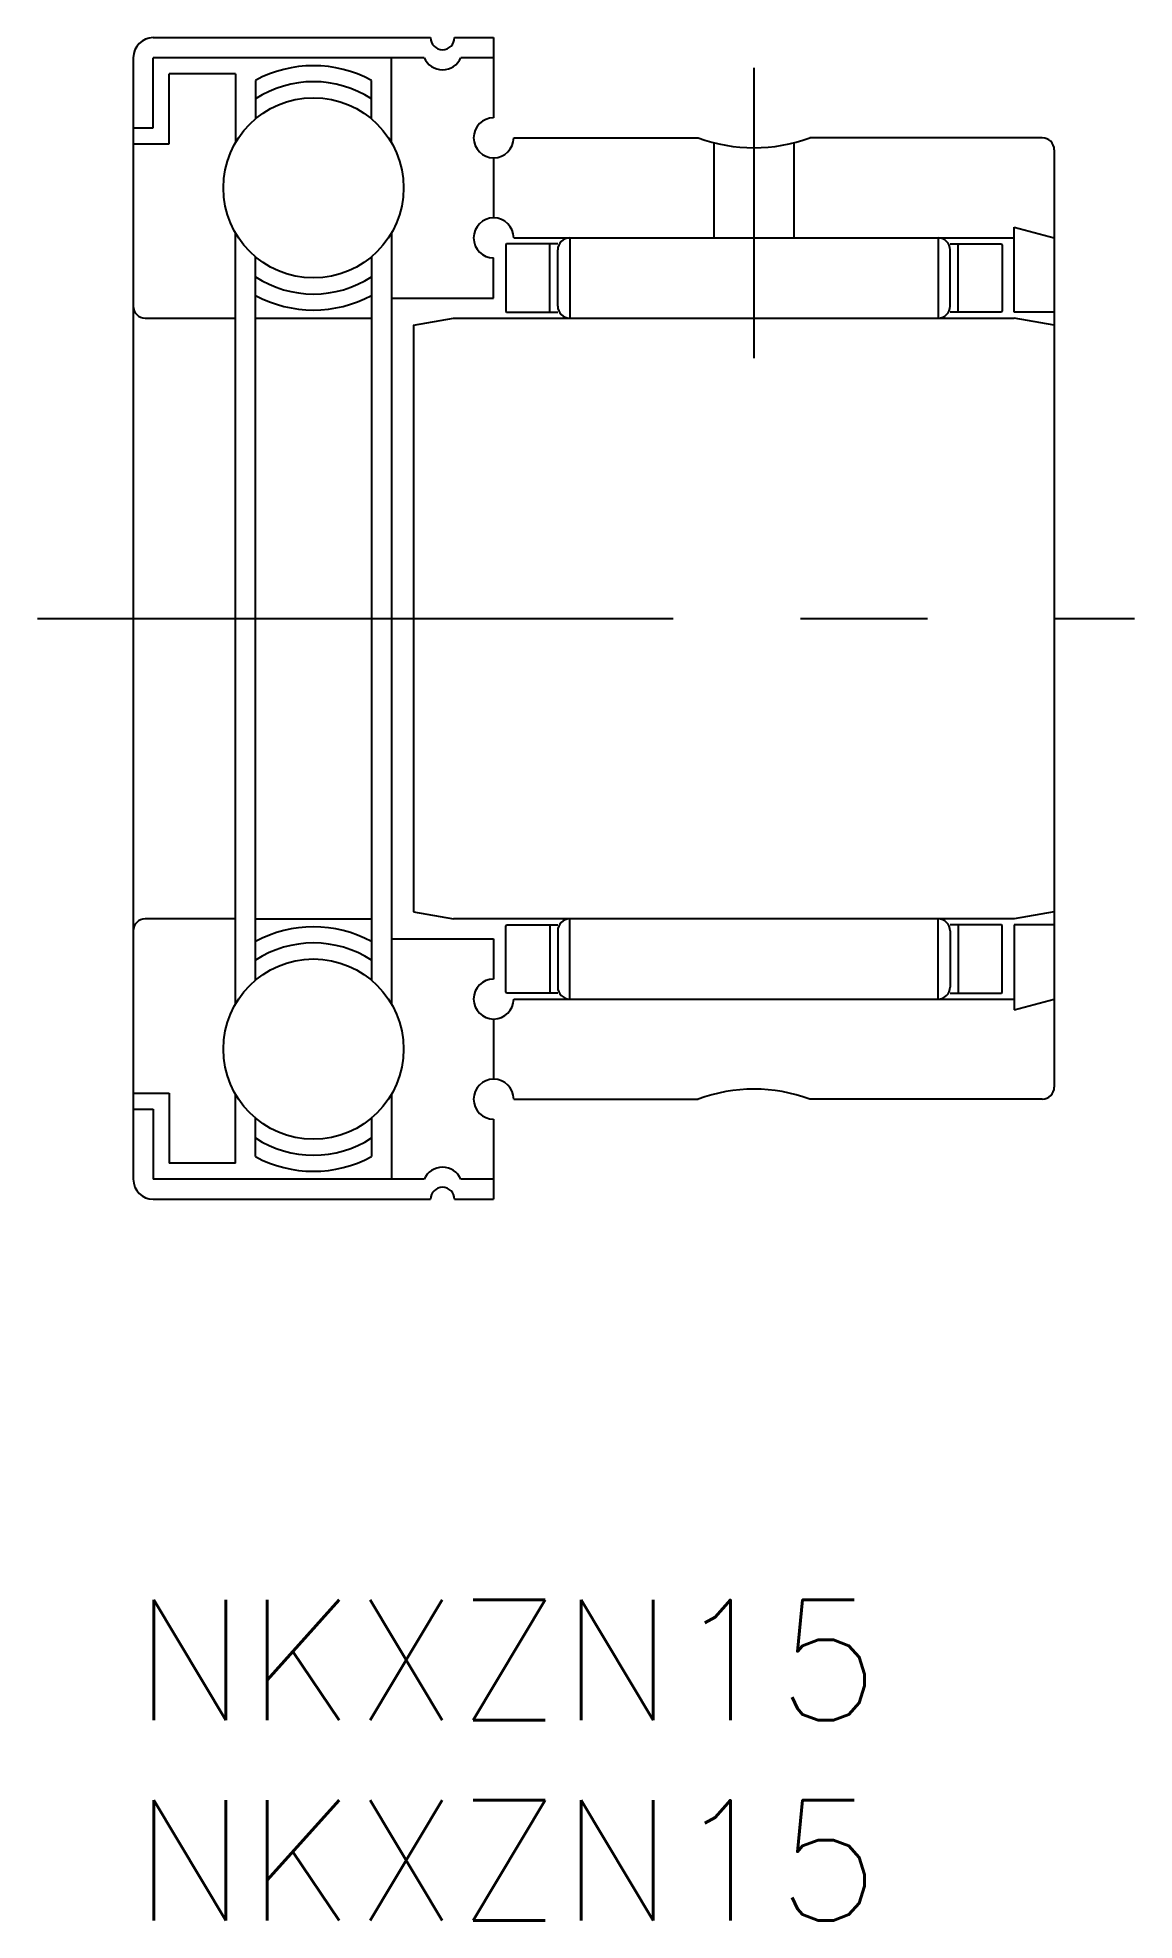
# Model space of a CAD drawing. Extents: x -2.4 to 25, y -8 to 39.
import ezdxf

# ---------------------------------------------------------------- set-up
doc = ezdxf.new("R2010")
doc.units = 0
doc.header["$LTSCALE"] = 0.5
doc.linetypes.add('CENTER', pattern=[50.8, 31.75, -6.35, 6.35, -6.35])
for name, color, linetype in [('MSM_CENTER', 1, 'CENTER'), ('MSM_CONTINUOUS', 7, 'CONTINUOUS'), ('MSM_PART_NUMBER', 7, 'CONTINUOUS')]:
    doc.layers.add(name, color=color, linetype=linetype)
doc.styles.get("Standard").update_dxf_attribs({"font": 'txt.shx', "height": 3, "bigfont": 'bigfont.shx'})

msp = doc.modelspace()

# ---------------------------------------------------------------- linework, layer by layer
at = {"layer": 'MSM_CENTER'}
for p, q in [((15.5, 38.25), (15.5, 31)), ((-2.388, 24.5), (25, 24.5))]:
    msp.add_line(p, q, dxfattribs=at)
at = {"layer": 'MSM_CONTINUOUS'}
for p, q in [((0.5, 39), (7.424, 39)), ((8.024, 39), (9, 39)), ((9, 39), (9, 37)), ((0, 38.5), (0, 10.5)), ((7.266, 38.5), (0.5, 38.5)), ((0.5, 36.75), (0.5, 38.5)), ((0.9, 36.35), (0.9, 38.1)), ((2.551, 38.1), (0.9, 38.1)), ((2.551, 38.1), (2.551, 36.375)), ((6.449, 36.375), (6.449, 38.5)), ((9, 38.5), (8.183, 38.5)), ((3.051, 37.934), (3.051, 36.972)), ((5.949, 36.972), (5.949, 37.934)), ((0, 36.75), (0.5, 36.75)), ((0, 36.35), (0.9, 36.35)), ((9.5, 36.5), (14.108, 36.5)), ((14.5, 36.377), (14.5, 34)), ((16.5, 36.377), (16.5, 34)), ((22.7, 36.5), (16.892, 36.5)), ((23, 36.2), (23, 12.8)), ((9, 36), (9, 34.5)), ((2.551, 14.875), (2.551, 34.125)), ((6.449, 34.125), (6.449, 14.875)), ((9.32, 33.85), (9.3, 33.83)), ((10.6, 33.85), (9.32, 33.85)), ((9.5, 34), (22, 34)), ((10.4, 33.83), (10.38, 33.85)), ((10.9, 34), (10.9, 32)), ((20.1, 34), (20.1, 32)), ((20.4, 33.85), (21.68, 33.85)), ((20.6, 33.83), (20.62, 33.85)), ((20.72, 33.85), (20.72, 33.85)), ((21.68, 33.85), (21.7, 33.83)), ((22, 32.15), (22, 34.268)), ((22, 34.268), (23, 34)), ((3.051, 15.472), (3.051, 33.528)), ((5.949, 33.528), (5.949, 15.472)), ((9, 32.5), (9, 33.5)), ((9.3, 33.83), (9.3, 32.17)), ((10.4, 32.15), (10.4, 33.83)), ((10.6, 32.3), (10.6, 33.7)), ((20.4, 32.3), (20.4, 33.7)), ((20.6, 32.15), (20.6, 33.83)), ((21.7, 33.83), (21.7, 32.17)), ((6.449, 32.5), (9, 32.5)), ((0.3, 32), (2.551, 32)), ((3.051, 32), (5.949, 32)), ((7, 31.824), (8, 32)), ((8, 32), (22, 32)), ((9.3, 32.17), (9.32, 32.15)), ((9.32, 32.15), (10.6, 32.15)), ((21.68, 32.15), (20.4, 32.15)), ((21.7, 32.17), (21.68, 32.15)), ((23, 32.15), (22, 32.15)), ((23, 31.824), (22, 32)), ((7, 31.824), (7, 17.176)), ((2.551, 17), (0.3, 17)), ((3.051, 17), (5.949, 17)), ((7, 17.176), (8, 17)), ((22, 17), (8, 17)), ((10.9, 15), (10.9, 17)), ((20.1, 15), (20.1, 17)), ((23, 17.176), (22, 17)), ((6.449, 16.5), (9, 16.5)), ((9, 16.5), (9, 15.5)), ((9.3, 16.83), (9.32, 16.85)), ((9.3, 15.17), (9.3, 16.83)), ((9.32, 16.85), (10.6, 16.85)), ((10.4, 16.85), (10.4, 15.17)), ((10.6, 16.7), (10.6, 15.3)), ((21.68, 16.85), (20.4, 16.85)), ((20.4, 16.7), (20.4, 15.3)), ((20.6, 16.85), (20.6, 15.17)), ((21.7, 16.83), (21.68, 16.85)), ((21.7, 15.17), (21.7, 16.83)), ((23, 16.85), (22, 16.85)), ((22, 16.85), (22, 14.732)), ((9.32, 15.15), (9.3, 15.17)), ((10.6, 15.15), (9.32, 15.15)), ((10.4, 15.17), (10.38, 15.15)), ((20.4, 15.15), (21.68, 15.15)), ((20.6, 15.17), (20.62, 15.15)), ((21.68, 15.15), (21.7, 15.17)), ((9.5, 15), (22, 15)), ((22, 14.732), (23, 15)), ((9, 14.5), (9, 13)), ((0, 12.65), (0.9, 12.65)), ((0, 12.25), (0.5, 12.25)), ((0.5, 12.25), (0.5, 10.5)), ((0.9, 12.65), (0.9, 10.9)), ((2.551, 10.9), (2.551, 12.625)), ((6.449, 12.625), (6.449, 10.5)), ((9.5, 12.5), (14.108, 12.5)), ((22.7, 12.5), (16.892, 12.5)), ((3.051, 11.066), (3.051, 12.028)), ((5.949, 12.028), (5.949, 11.066)), ((9, 12), (9, 10)), ((2.551, 10.9), (0.9, 10.9)), ((7.266, 10.5), (0.5, 10.5)), ((9, 10.5), (8.183, 10.5)), ((0.5, 10), (7.424, 10)), ((8.024, 10), (9, 10))]:
    msp.add_line(p, q, dxfattribs=at)
for centre in [(4.5, 35.25), (4.5, 13.75)]:
    msp.add_circle(centre, 2.25, dxfattribs=at)
for centre, radius, start, end in [((0.5, 38.5), 0.5, 90, 180), ((7.724, 39), 0.3, 180, 360), ((4.5, 35.25), 3.05, 61.6448, 118.3552), ((7.724, 38.7), 0.5, 203.5782, 336.4218), ((4.5, 35.25), 2.65, 56.8642, 123.1358), ((9, 36.5), 0.5, 90, 0), ((15.5, 40.25), 4, 249.6359, 290.3641), ((22.7, 36.2), 0.3, 0, 90), ((9, 34), 0.5, 0, 270), ((10.9, 33.7), 0.3, 90.0002, 179.9998), ((20.1, 33.7), 0.3, 0.0002, 89.9998), ((4.5, 35.25), 2.65, 236.8642, 303.1358), ((4.5, 35.25), 3.05, 241.6448, 298.3552), ((0.3, 32.3), 0.3, 180, 270), ((10.9, 32.3), 0.3, 180, 270), ((20.1, 32.3), 0.3, 270, 0), ((0.3, 16.7), 0.3, 90, 180), ((10.9, 16.7), 0.3, 90, 180), ((20.1, 16.7), 0.3, 0, 90), ((4.5, 13.75), 3.05, 61.6448, 118.3552), ((4.5, 13.75), 2.65, 56.8642, 123.1358), ((9, 15), 0.5, 90, 0), ((10.9, 15.3), 0.3, 180.0002, 269.9998), ((20.1, 15.3), 0.3, 270.0002, 359.9998), ((9, 12.5), 0.5, 0, 270), ((15.5, 8.75), 4, 69.6359, 110.3641), ((22.7, 12.8), 0.3, 270, 0), ((4.5, 13.75), 2.65, 236.8642, 303.1358), ((4.5, 13.75), 3.05, 241.6448, 298.3552), ((0.5, 10.5), 0.5, 180, 270), ((7.724, 10.3), 0.5, 23.5782, 156.4218), ((7.724, 10), 0.3, 0, 180)]:
    msp.add_arc(centre, radius, start, end, dxfattribs=at)

# ---------------------------------------------------------------- texts
at = {"layer": 'MSM_PART_NUMBER'}
for p in [(0, -3), (0, -8)]:
    msp.add_text('NKXZN15', height=3, dxfattribs=at).set_placement(p)

doc.saveas('drawing.dxf')
